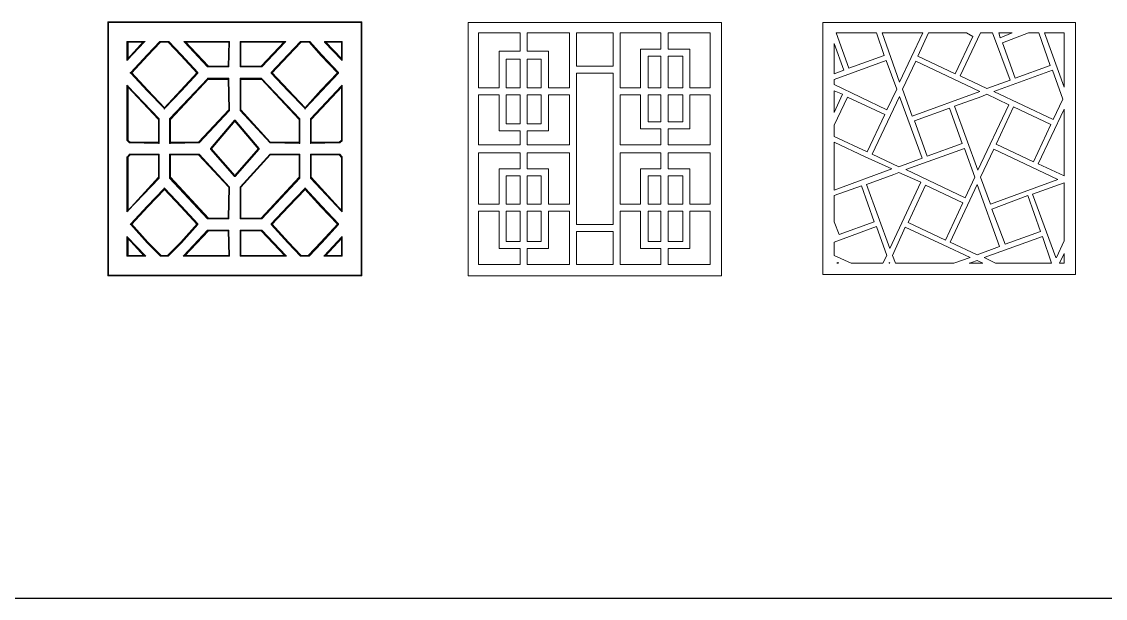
# Model space of a CAD drawing. Extents: x -66030 to 95157, y -13132 to 45879.
# Drawn here: x -57482 to -51468, y 12264 to 15462 of the extents above; entities that cross this region are included whole.
import ezdxf

# ---------------------------------------------------------------- set-up
doc = ezdxf.new("R2010")
doc.units = 0
doc.header["$LTSCALE"] = 100
doc.header["$MEASUREMENT"] = 0
doc.layers.get('0').update_dxf_attribs({"linetype": 'CONTINUOUS'})
doc.layers.add('3', color=11, linetype='CONTINUOUS')

msp = doc.modelspace()

# ---------------------------------------------------------------- linework, layer by layer
at = {"lineweight": 0}
for points in [[(-55594.2, 15457.9), (-55598.1, 15461.8), (-57004.2, 15461.8), (-57004.2, 15457.9), (-55598.1, 15457.9), (-55594.2, 15457.9), (-55594.2, 15457.9), (-55594.2, 15461.8), (-55598.1, 15461.8)], [(-57004.2, 15461.8), (-57004.2, 15457.9), (-57004.2, 14051.8), (-57000.3, 14051.8), (-57000.3, 15457.9), (-57004.2, 15461.8), (-57004.2, 15461.8), (-57004.2, 15461.8), (-57004.2, 15457.9)], [(-57004.2, 15457.9), (-55598.1, 15457.9), (-55598.1, 14051.8), (-57004.2, 14051.8), (-57004.2, 15457.9)], [(-55598.1, 14051.8), (-55594.2, 14051.8), (-55594.2, 15457.9), (-55598.1, 15457.9), (-55598.1, 14051.8), (-55598.1, 14051.8), (-55598.1, 14051.8), (-55594.2, 14051.8), (-55594.2, 14051.8)], [(-55004.4, 15457.9), (-53598.2, 15457.9), (-53598.2, 14051.8), (-55004.4, 14051.8), (-55004.4, 15457.9)], [(-51633.5, 15457.9), (-51723.4, 15457.9), (-51813.2, 15457.9), (-52082.7, 15457.9), (-52114, 15457.9), (-52133.5, 15457.9), (-52164.7, 15457.9), (-52301.4, 15457.9), (-52371.7, 15457.9), (-52418.6, 15457.9), (-52453.8, 15457.9), (-52731.1, 15457.9), (-52762.3, 15457.9), (-52797.5, 15457.9), (-52887.3, 15457.9), (-52985, 15457.9), (-53016.2, 15457.9), (-53035.8, 15457.9), (-53035.8, 15149.4), (-53035.8, 15110.3), (-53035.8, 14825.2), (-53035.8, 14754.8), (-53035.8, 14524.4), (-53035.8, 14438.5), (-53035.8, 14251), (-53035.8, 14219.7), (-53035.8, 14192.4), (-53035.8, 14161.1), (-53035.8, 14059.6), (-53020.1, 14059.6), (-52985, 14059.6), (-52817, 14059.6), (-52746.7, 14059.6), (-52731.1, 14059.6), (-52699.8, 14059.6), (-52641.3, 14059.6), (-52610, 14059.6), (-52481.1, 14059.6), (-52395.2, 14059.6), (-52387.4, 14059.6), (-52356.1, 14059.6), (-52071, 14059.6), (-52039.7, 14059.6), (-52016.3, 14059.6), (-51946, 14059.6), (-51785.9, 14059.6), (-51750.7, 14059.6), (-51742.9, 14059.6), (-51711.6, 14059.6), (-51633.5, 14059.6), (-51633.5, 14254.9), (-51633.5, 14290), (-51633.5, 14309.6), (-51633.5, 14379.9), (-51633.5, 14543.9), (-51633.5, 14575.2), (-51633.5, 14590.8), (-51633.5, 14622), (-51633.5, 14840.8), (-51633.5, 14930.6), (-51633.5, 15110.3), (-51633.5, 15180.6), (-51633.5, 15457.9)], [(-54945.8, 15094.7), (-54832.5, 15094.7), (-54832.5, 15297.8), (-54715.3, 15297.8), (-54715.3, 15399.3), (-54945.8, 15399.3), (-54945.8, 15094.7)], [(-54559.1, 15094.7), (-54441.9, 15094.7), (-54441.9, 15399.3), (-54676.3, 15399.3), (-54676.3, 15297.8), (-54559.1, 15297.8), (-54559.1, 15094.7)], [(-54402.8, 15215.8), (-54199.7, 15215.8), (-54199.7, 15399.3), (-54402.8, 15399.3), (-54402.8, 15215.8)], [(-54160.7, 15094.7), (-54047.4, 15094.7), (-54047.4, 15309.5), (-53934.1, 15309.5), (-53934.1, 15399.3), (-54160.7, 15399.3), (-54160.7, 15094.7)], [(-53774, 15094.7), (-53660.7, 15094.7), (-53660.7, 15399.3), (-53895.1, 15399.3), (-53895.1, 15309.5), (-53774, 15309.5), (-53774, 15094.7)], [(-52961.5, 15399.3), (-52891.2, 15204), (-52695.9, 15274.3), (-52738.9, 15399.3), (-52961.5, 15399.3)], [(-52707.7, 15399.3), (-52610, 15125.9), (-52481.1, 15399.3), (-52707.7, 15399.3)], [(-52449.9, 15399.3), (-52508.5, 15270.4), (-52301.4, 15172.8), (-52203.8, 15379.8), (-52238.9, 15399.3), (-52449.9, 15399.3)], [(-52160.8, 15399.3), (-52274.1, 15161.1), (-52125.7, 15090.8), (-51996.8, 15137.6), (-52094.4, 15399.3), (-52160.8, 15399.3)], [(-52059.3, 15399.3), (-52051.5, 15372), (-51985.1, 15399.3), (-52059.3, 15399.3)], [(-51969.4, 15149.4), (-51774.1, 15219.7), (-51836.6, 15399.3), (-51895.2, 15399.3), (-52039.7, 15344.6), (-51969.4, 15149.4)], [(-51805.4, 15399.3), (-51696, 15098.6), (-51696, 15399.3), (-51805.4, 15399.3)], [(-56898.8, 15352.5), (-56894.9, 15348.6), (-56801.1, 15348.6), (-56801.1, 15352.5), (-56894.9, 15352.5), (-56898.8, 15352.5), (-56894.9, 15352.5), (-56898.8, 15352.5), (-56898.8, 15352.5)], [(-56894.9, 15250.9), (-56890.9, 15250.9), (-56890.9, 15352.5), (-56898.8, 15352.5), (-56898.8, 15250.9), (-56894.9, 15250.9), (-56898.8, 15250.9), (-56898.8, 15247), (-56894.9, 15250.9)], [(-56894.9, 15250.9), (-56801.1, 15352.5), (-56894.9, 15352.5), (-56894.9, 15250.9)], [(-56801.1, 15352.5), (-56805, 15352.5), (-56894.9, 15254.8), (-56894.9, 15250.9), (-56801.1, 15348.6), (-56801.1, 15352.5), (-56801.1, 15348.6), (-56797.2, 15352.5), (-56801.1, 15352.5)], [(-56715.2, 15352.5), (-56781.6, 15278.2), (-56875.3, 15180.6), (-56875.3, 15180.6), (-56781.6, 15079), (-56691.7, 14981.4), (-56598, 15079), (-56504.3, 15180.6), (-56504.3, 15180.6), (-56598, 15278.2), (-56668.3, 15352.5), (-56715.2, 15352.5)], [(-56785.5, 15278.2), (-56781.6, 15274.3), (-56711.3, 15348.6), (-56715.2, 15352.5), (-56785.5, 15278.2), (-56785.5, 15278.2), (-56781.6, 15274.3), (-56781.6, 15274.3), (-56781.6, 15274.3)], [(-56715.2, 15352.5), (-56715.2, 15348.6), (-56668.3, 15348.6), (-56668.3, 15352.5), (-56715.2, 15352.5), (-56715.2, 15352.5), (-56715.2, 15352.5), (-56715.2, 15352.5), (-56715.2, 15352.5)], [(-56668.3, 15352.5), (-56668.3, 15348.6), (-56598, 15274.3), (-56594.1, 15278.2), (-56664.4, 15352.5), (-56668.3, 15352.5), (-56664.4, 15352.5), (-56664.4, 15352.5), (-56668.3, 15352.5)], [(-56578.5, 15348.6), (-56578.5, 15348.6), (-56332.4, 15348.6), (-56332.4, 15352.5), (-56578.5, 15352.5), (-56578.5, 15348.6), (-56578.5, 15352.5), (-56582.4, 15352.5), (-56578.5, 15348.6)], [(-56578.5, 15352.5), (-56445.7, 15211.8), (-56332.4, 15211.8), (-56332.4, 15352.5), (-56578.5, 15352.5)], [(-56445.7, 15211.8), (-56445.7, 15215.8), (-56574.6, 15352.5), (-56578.5, 15348.6), (-56449.6, 15211.8), (-56445.7, 15211.8), (-56449.6, 15211.8), (-56449.6, 15211.8), (-56445.7, 15211.8)], [(-56332.4, 15352.5), (-56332.4, 15352.5), (-56336.3, 15211.8), (-56332.4, 15211.8), (-56328.5, 15352.5), (-56332.4, 15352.5), (-56328.5, 15352.5), (-56328.5, 15352.5), (-56332.4, 15352.5)], [(-56266, 15211.8), (-56266, 15211.8), (-56266, 15352.5), (-56269.9, 15352.5), (-56269.9, 15211.8), (-56266, 15211.8), (-56269.9, 15211.8), (-56269.9, 15211.8), (-56266, 15211.8)], [(-56269.9, 15352.5), (-56266, 15348.6), (-56019.9, 15348.6), (-56019.9, 15352.5), (-56266, 15352.5), (-56269.9, 15352.5), (-56266, 15352.5), (-56269.9, 15352.5), (-56269.9, 15352.5)], [(-56266, 15352.5), (-56266, 15211.8), (-56152.7, 15211.8), (-56019.9, 15352.5), (-56266, 15352.5)], [(-56019.9, 15352.5), (-56023.8, 15352.5), (-56152.7, 15215.8), (-56148.8, 15211.8), (-56019.9, 15348.6), (-56019.9, 15352.5), (-56019.9, 15348.6), (-56016, 15352.5), (-56019.9, 15352.5)], [(-55934, 15352.5), (-56000.4, 15278.2), (-56094.1, 15180.6), (-56094.1, 15180.6), (-56000.4, 15079), (-55910.6, 14981.4), (-55816.8, 15079), (-55723.1, 15180.6), (-55723.1, 15180.6), (-55816.8, 15278.2), (-55887.1, 15352.5), (-55934, 15352.5)], [(-56004.3, 15278.2), (-56000.4, 15274.3), (-55930.1, 15348.6), (-55934, 15352.5), (-56004.3, 15278.2), (-56004.3, 15278.2), (-56000.4, 15274.3), (-56000.4, 15274.3), (-56000.4, 15274.3)], [(-55934, 15352.5), (-55934, 15348.6), (-55887.1, 15348.6), (-55887.1, 15352.5), (-55934, 15352.5), (-55934, 15352.5), (-55934, 15352.5), (-55934, 15352.5), (-55934, 15352.5)], [(-55887.1, 15352.5), (-55887.1, 15348.6), (-55820.7, 15274.3), (-55816.8, 15278.2), (-55883.2, 15352.5), (-55887.1, 15352.5), (-55883.2, 15352.5), (-55887.1, 15352.5), (-55887.1, 15352.5)], [(-55703.5, 15250.9), (-55703.5, 15254.8), (-55797.3, 15352.5), (-55801.2, 15348.6), (-55707.4, 15250.9), (-55703.5, 15250.9), (-55707.4, 15250.9), (-55703.5, 15247), (-55703.5, 15250.9)], [(-55801.2, 15348.6), (-55797.3, 15348.6), (-55703.5, 15348.6), (-55703.5, 15352.5), (-55797.3, 15352.5), (-55801.2, 15348.6), (-55797.3, 15352.5), (-55801.2, 15352.5), (-55801.2, 15348.6)], [(-55797.3, 15352.5), (-55703.5, 15250.9), (-55703.5, 15352.5), (-55797.3, 15352.5)], [(-55703.5, 15352.5), (-55707.4, 15352.5), (-55707.4, 15250.9), (-55703.5, 15250.9), (-55703.5, 15352.5), (-55703.5, 15352.5), (-55703.5, 15352.5), (-55703.5, 15352.5), (-55703.5, 15352.5)], [(-52973.3, 15172.8), (-52918.6, 15192.3), (-52973.3, 15340.7), (-52973.3, 15172.8)], [(-56879.2, 15180.6), (-56871.4, 15176.7), (-56781.6, 15274.3), (-56785.5, 15278.2), (-56875.3, 15180.6), (-56879.2, 15180.6), (-56875.3, 15180.6), (-56879.2, 15180.6), (-56879.2, 15180.6)], [(-56594.1, 15278.2), (-56598, 15274.3), (-56508.2, 15176.7), (-56504.3, 15180.6), (-56594.1, 15278.2), (-56594.1, 15278.2), (-56598, 15274.3), (-56598, 15274.3), (-56598, 15274.3)], [(-56098, 15180.6), (-56094.1, 15176.7), (-56000.4, 15274.3), (-56004.3, 15278.2), (-56098, 15180.6), (-56098, 15180.6), (-56098, 15180.6), (-56098, 15180.6), (-56098, 15180.6)], [(-55816.8, 15278.2), (-55820.7, 15274.3), (-55727, 15176.7), (-55723.1, 15180.6), (-55816.8, 15278.2), (-55816.8, 15278.2), (-55820.7, 15274.3), (-55820.7, 15274.3), (-55820.7, 15274.3)], [(-56332.4, 15211.8), (-56332.4, 15215.8), (-56445.7, 15215.8), (-56445.7, 15211.8), (-56332.4, 15211.8), (-56332.4, 15211.8), (-56332.4, 15211.8), (-56332.4, 15211.8), (-56332.4, 15211.8)], [(-56148.8, 15211.8), (-56152.7, 15215.8), (-56266, 15215.8), (-56266, 15211.8), (-56152.7, 15211.8), (-56148.8, 15211.8), (-56152.7, 15211.8), (-56152.7, 15211.8), (-56148.8, 15211.8)], [(-54793.4, 15094.7), (-54715.3, 15094.7), (-54715.3, 15254.8), (-54793.4, 15254.8), (-54793.4, 15094.7)], [(-54676.3, 15094.7), (-54598.1, 15094.7), (-54598.1, 15254.8), (-54676.3, 15254.8), (-54676.3, 15094.7)], [(-54004.4, 15094.7), (-53934.1, 15094.7), (-53934.1, 15270.4), (-54004.4, 15270.4), (-54004.4, 15094.7)], [(-53895.1, 15094.7), (-53813, 15094.7), (-53813, 15270.4), (-53895.1, 15270.4), (-53895.1, 15094.7)], [(-52680.3, 14973.6), (-52625.6, 15086.9), (-52684.2, 15247), (-52973.3, 15141.5), (-52973.3, 15114.2), (-52680.3, 14973.6)], [(-52164.7, 15075.1), (-52313.2, 15145.4), (-52520.2, 15243.1), (-52594.4, 15086.9), (-52539.7, 14938.4), (-52164.7, 15075.1)], [(-56875.3, 15176.7), (-56871.4, 15180.6), (-56871.4, 15180.6), (-56879.2, 15180.6), (-56879.2, 15180.6), (-56875.3, 15176.7), (-56879.2, 15180.6), (-56879.2, 15176.7), (-56875.3, 15176.7)], [(-56785.5, 15079), (-56781.6, 15082.9), (-56871.4, 15180.6), (-56875.3, 15176.7), (-56785.5, 15079), (-56785.5, 15079), (-56781.6, 15082.9), (-56781.6, 15082.9), (-56781.6, 15082.9)], [(-56504.3, 15180.6), (-56508.2, 15180.6), (-56598, 15082.9), (-56594.1, 15079), (-56504.3, 15176.7), (-56504.3, 15180.6), (-56504.3, 15176.7), (-56504.3, 15176.7), (-56504.3, 15180.6)], [(-56504.3, 15180.6), (-56508.2, 15180.6), (-56508.2, 15180.6), (-56504.3, 15180.6), (-56504.3, 15180.6), (-56504.3, 15180.6), (-56504.3, 15180.6), (-56504.3, 15180.6), (-56504.3, 15180.6)], [(-56098, 15176.7), (-56094.1, 15180.6), (-56094.1, 15180.6), (-56098, 15180.6), (-56098, 15180.6), (-56098, 15176.7), (-56098, 15180.6), (-56098, 15176.7), (-56098, 15176.7)], [(-56004.3, 15079), (-56000.4, 15082.9), (-56094.1, 15180.6), (-56098, 15176.7), (-56004.3, 15079), (-56004.3, 15079), (-56000.4, 15082.9), (-56000.4, 15082.9), (-56000.4, 15082.9)], [(-55723.1, 15180.6), (-55727, 15180.6), (-55820.7, 15082.9), (-55816.8, 15079), (-55723.1, 15176.7), (-55723.1, 15180.6), (-55723.1, 15176.7), (-55723.1, 15176.7), (-55723.1, 15180.6)], [(-55723.1, 15180.6), (-55727, 15180.6), (-55727, 15180.6), (-55723.1, 15180.6), (-55723.1, 15180.6), (-55723.1, 15180.6), (-55723.1, 15180.6), (-55723.1, 15180.6), (-55723.1, 15180.6)], [(-54199.7, 15176.7), (-54402.8, 15176.7), (-54402.8, 14336.9), (-54199.7, 14336.9), (-54199.7, 15176.7)], [(-51758.5, 14918.9), (-51703.8, 15032.2), (-51762.4, 15192.3), (-52086.6, 15075.1), (-51758.5, 14918.9)], [(-56898.8, 15106.4), (-56894.9, 15102.5), (-56723, 14918.9), (-56719.1, 14922.8), (-56894.9, 15106.4), (-56898.8, 15106.4), (-56894.9, 15106.4), (-56898.8, 15110.3), (-56898.8, 15106.4)], [(-56894.9, 14801.7), (-56890.9, 14805.6), (-56890.9, 15106.4), (-56898.8, 15106.4), (-56898.8, 14805.6), (-56894.9, 14801.7), (-56898.8, 14805.6), (-56898.8, 14805.6), (-56894.9, 14801.7)], [(-56894.9, 14805.6), (-56883.1, 14790), (-56723, 14790), (-56723, 14918.9), (-56894.9, 15106.4), (-56894.9, 14805.6)], [(-56445.7, 15149.4), (-56449.6, 15145.4), (-56660.5, 14922.8), (-56656.6, 14918.9), (-56445.7, 15145.4), (-56445.7, 15149.4), (-56445.7, 15149.4), (-56449.6, 15149.4), (-56449.6, 15145.4)], [(-56332.4, 15145.4), (-56332.4, 14973.6), (-56496.4, 14790), (-56656.6, 14790), (-56656.6, 14918.9), (-56445.7, 15145.4), (-56332.4, 15145.4)], [(-56332.4, 15145.4), (-56332.4, 15149.4), (-56445.7, 15149.4), (-56445.7, 15141.5), (-56332.4, 15141.5), (-56332.4, 15145.4), (-56332.4, 15145.4), (-56332.4, 15149.4), (-56332.4, 15149.4)], [(-56328.5, 14969.7), (-56328.5, 14973.6), (-56332.4, 15145.4), (-56336.3, 15145.4), (-56332.4, 14973.6), (-56328.5, 14969.7), (-56328.5, 14969.7), (-56328.5, 14973.6), (-56328.5, 14973.6)], [(-56269.9, 15145.4), (-56266, 15141.5), (-56152.7, 15141.5), (-56152.7, 15149.4), (-56266, 15149.4), (-56269.9, 15145.4), (-56266, 15149.4), (-56269.9, 15149.4), (-56269.9, 15145.4)], [(-56266, 15145.4), (-56269.9, 14973.6), (-56101.9, 14790), (-55941.8, 14790), (-55941.8, 14918.9), (-56152.7, 15145.4), (-56266, 15145.4)], [(-56269.9, 14969.7), (-56266, 14973.6), (-56266, 15145.4), (-56269.9, 15145.4), (-56269.9, 14973.6), (-56269.9, 14969.7), (-56269.9, 14973.6), (-56269.9, 14973.6), (-56269.9, 14969.7)], [(-56152.7, 15149.4), (-56152.7, 15145.4), (-55941.8, 14918.9), (-55937.9, 14922.8), (-56148.8, 15145.4), (-56152.7, 15149.4), (-56148.8, 15145.4), (-56152.7, 15149.4), (-56152.7, 15149.4)], [(-55703.5, 15106.4), (-55879.3, 14918.9), (-55879.3, 14790), (-55719.2, 14790), (-55703.5, 14805.6), (-55703.5, 15106.4)], [(-55879.3, 14918.9), (-55875.4, 14918.9), (-55703.5, 15102.5), (-55707.4, 15106.4), (-55879.3, 14922.8), (-55879.3, 14918.9), (-55879.3, 14922.8), (-55879.3, 14922.8), (-55879.3, 14918.9)], [(-55707.4, 15106.4), (-55707.4, 15106.4), (-55707.4, 14805.6), (-55703.5, 14805.6), (-55703.5, 15106.4), (-55707.4, 15106.4), (-55703.5, 15106.4), (-55703.5, 15110.3), (-55707.4, 15106.4)], [(-56687.8, 14981.4), (-56687.8, 14981.4), (-56781.6, 15082.9), (-56785.5, 15079), (-56691.7, 14981.4), (-56687.8, 14981.4), (-56691.7, 14981.4), (-56691.7, 14977.5), (-56687.8, 14981.4)], [(-56594.1, 15079), (-56598, 15082.9), (-56691.7, 14981.4), (-56687.8, 14981.4), (-56594.1, 15079), (-56594.1, 15079), (-56598, 15082.9), (-56598, 15082.9), (-56598, 15082.9)], [(-55906.6, 14981.4), (-55906.6, 14981.4), (-56000.4, 15082.9), (-56004.3, 15079), (-55910.6, 14981.4), (-55906.6, 14981.4), (-55910.6, 14981.4), (-55910.6, 14977.5), (-55906.6, 14981.4)], [(-55816.8, 15079), (-55820.7, 15082.9), (-55910.6, 14981.4), (-55906.6, 14981.4), (-55816.8, 15079), (-55816.8, 15079), (-55820.7, 15082.9), (-55820.7, 15082.9), (-55820.7, 15082.9)], [(-54832.5, 15055.6), (-54945.8, 15055.6), (-54945.8, 14778.3), (-54715.3, 14778.3), (-54715.3, 14856.4), (-54832.5, 14856.4), (-54832.5, 15055.6)], [(-54715.3, 15055.6), (-54793.4, 15055.6), (-54793.4, 14895.5), (-54715.3, 14895.5), (-54715.3, 15055.6)], [(-54441.9, 15055.6), (-54559.1, 15055.6), (-54559.1, 14856.4), (-54676.3, 14856.4), (-54676.3, 14778.3), (-54441.9, 14778.3), (-54441.9, 15055.6)], [(-54598.1, 15055.6), (-54676.3, 15055.6), (-54676.3, 14895.5), (-54598.1, 14895.5), (-54598.1, 15055.6)], [(-54047.4, 15055.6), (-54160.7, 15055.6), (-54160.7, 14778.3), (-53934.1, 14778.3), (-53934.1, 14868.1), (-54047.4, 14868.1), (-54047.4, 15055.6)], [(-53934.1, 15055.6), (-54004.4, 15055.6), (-54004.4, 14907.2), (-53934.1, 14907.2), (-53934.1, 15055.6)], [(-53660.7, 15055.6), (-53774, 15055.6), (-53774, 14868.1), (-53895.1, 14868.1), (-53895.1, 14778.3), (-53660.7, 14778.3), (-53660.7, 15055.6)], [(-53813, 15055.6), (-53895.1, 15055.6), (-53895.1, 14907.2), (-53813, 14907.2), (-53813, 15055.6)], [(-52973.3, 14958), (-52926.4, 15059.5), (-52973.3, 15079), (-52973.3, 14958)], [(-52692, 14946.2), (-52899.1, 15043.9), (-52973.3, 14887.7), (-52973.3, 14825.2), (-52789.7, 14739.2), (-52692, 14946.2)], [(-52610, 15047.8), (-52485, 14704.1), (-52613.9, 14657.2), (-52762.3, 14727.5), (-52610, 15047.8)], [(-52305.3, 14993.1), (-52153, 15047.8), (-52125.7, 15059.5), (-52004.6, 15000.9), (-52176.4, 14637.7), (-52305.3, 14993.1)], [(-56496.4, 14790), (-56496.4, 14790), (-56328.5, 14969.7), (-56332.4, 14973.6), (-56500.4, 14793.9), (-56496.4, 14790), (-56496.4, 14790), (-56496.4, 14790), (-56496.4, 14790)], [(-56101.9, 14790), (-56101.9, 14793.9), (-56266, 14973.6), (-56269.9, 14969.7), (-56101.9, 14790), (-56101.9, 14790), (-56101.9, 14790), (-56101.9, 14790), (-56101.9, 14790)], [(-52457.7, 14715.8), (-52262.4, 14786.1), (-52332.7, 14981.4), (-52528, 14911.1), (-52457.7, 14715.8)], [(-51770.2, 14891.6), (-51977.2, 14989.2), (-52074.9, 14782.2), (-51867.9, 14684.5), (-51770.2, 14891.6)], [(-51696, 14977.5), (-51840.5, 14672.8), (-51696, 14606.4), (-51696, 14977.5)], [(-56719.1, 14922.8), (-56723, 14918.9), (-56723, 14790), (-56719.1, 14790), (-56719.1, 14918.9), (-56719.1, 14922.8), (-56719.1, 14918.9), (-56719.1, 14922.8), (-56719.1, 14922.8)], [(-56660.5, 14922.8), (-56660.5, 14918.9), (-56660.5, 14790), (-56656.6, 14790), (-56656.6, 14918.9), (-56660.5, 14922.8), (-56660.5, 14922.8), (-56660.5, 14922.8), (-56660.5, 14918.9)], [(-56434, 14754.8), (-56430, 14754.8), (-56297.2, 14911.1), (-56301.1, 14915), (-56434, 14758.8), (-56434, 14754.8), (-56434, 14758.8), (-56434, 14758.8), (-56434, 14754.8)], [(-56301.1, 14915), (-56301.1, 14911.1), (-56168.3, 14754.8), (-56164.4, 14758.8), (-56297.2, 14915), (-56301.1, 14915), (-56297.2, 14915), (-56301.1, 14915), (-56301.1, 14915)], [(-55937.9, 14922.8), (-55941.8, 14918.9), (-55941.8, 14790), (-55937.9, 14790), (-55937.9, 14918.9), (-55937.9, 14922.8), (-55937.9, 14918.9), (-55937.9, 14922.8), (-55937.9, 14922.8)], [(-55879.3, 14786.1), (-55875.4, 14790), (-55875.4, 14918.9), (-55879.3, 14918.9), (-55879.3, 14790), (-55879.3, 14786.1), (-55879.3, 14790), (-55879.3, 14786.1), (-55879.3, 14786.1)], [(-56434, 14758.8), (-56301.1, 14606.4), (-56168.3, 14758.8), (-56301.1, 14911.1), (-56434, 14758.8)], [(-56883.1, 14790), (-56879.2, 14793.9), (-56894.9, 14805.6), (-56894.9, 14801.7), (-56883.1, 14790), (-56883.1, 14790), (-56883.1, 14790), (-56883.1, 14790), (-56883.1, 14790)], [(-56719.1, 14790), (-56723, 14793.9), (-56883.1, 14793.9), (-56883.1, 14790), (-56723, 14786.1), (-56719.1, 14790), (-56723, 14786.1), (-56719.1, 14786.1), (-56719.1, 14790)], [(-56660.5, 14790), (-56656.6, 14786.1), (-56496.4, 14790), (-56496.4, 14793.9), (-56660.5, 14793.9), (-56660.5, 14790), (-56660.5, 14790), (-56660.5, 14786.1), (-56656.6, 14786.1)], [(-55937.9, 14790), (-55941.8, 14793.9), (-56101.9, 14793.9), (-56101.9, 14790), (-55941.8, 14786.1), (-55937.9, 14790), (-55941.8, 14786.1), (-55937.9, 14786.1), (-55937.9, 14790)], [(-55715.3, 14790), (-55719.2, 14793.9), (-55879.3, 14793.9), (-55879.3, 14786.1), (-55719.2, 14790), (-55715.3, 14790), (-55719.2, 14790), (-55715.3, 14790), (-55715.3, 14790)], [(-55703.5, 14805.6), (-55707.4, 14805.6), (-55719.2, 14793.9), (-55715.3, 14790), (-55703.5, 14801.7), (-55703.5, 14805.6), (-55703.5, 14801.7), (-55703.5, 14805.6), (-55703.5, 14805.6)], [(-52973.3, 14528.3), (-52653, 14645.5), (-52801.4, 14711.9), (-52973.3, 14793.9), (-52973.3, 14528.3)], [(-56297.2, 14602.5), (-56297.2, 14606.4), (-56430, 14758.8), (-56434, 14754.8), (-56301.1, 14602.5), (-56297.2, 14602.5), (-56301.1, 14602.5), (-56301.1, 14602.5), (-56297.2, 14602.5)], [(-56164.4, 14758.8), (-56168.3, 14758.8), (-56301.1, 14606.4), (-56297.2, 14602.5), (-56164.4, 14754.8), (-56164.4, 14758.8), (-56164.4, 14754.8), (-56164.4, 14758.8), (-56164.4, 14758.8)], [(-54945.8, 14450.2), (-54832.5, 14450.2), (-54832.5, 14645.5), (-54715.3, 14645.5), (-54715.3, 14735.3), (-54945.8, 14735.3), (-54945.8, 14450.2)], [(-54559.1, 14450.2), (-54441.9, 14450.2), (-54441.9, 14735.3), (-54676.3, 14735.3), (-54676.3, 14645.5), (-54559.1, 14645.5), (-54559.1, 14450.2)], [(-54160.7, 14450.2), (-54047.4, 14450.2), (-54047.4, 14645.5), (-53934.1, 14645.5), (-53934.1, 14735.3), (-54160.7, 14735.3), (-54160.7, 14450.2)], [(-53774, 14450.2), (-53660.7, 14450.2), (-53660.7, 14735.3), (-53895.1, 14735.3), (-53895.1, 14645.5), (-53774, 14645.5), (-53774, 14450.2)], [(-52246.8, 14485.3), (-52192.1, 14598.6), (-52250.7, 14758.8), (-52574.9, 14641.6), (-52246.8, 14485.3)], [(-51731.2, 14586.9), (-51879.6, 14657.2), (-52086.6, 14754.8), (-52160.8, 14598.6), (-52106.1, 14450.2), (-51731.2, 14586.9)], [(-56898.8, 14711.9), (-56894.9, 14708), (-56879.2, 14723.6), (-56883.1, 14727.5), (-56894.9, 14711.9), (-56898.8, 14711.9), (-56894.9, 14711.9), (-56898.8, 14711.9), (-56898.8, 14711.9)], [(-56894.9, 14411.1), (-56890.9, 14411.1), (-56890.9, 14711.9), (-56898.8, 14711.9), (-56898.8, 14411.1), (-56894.9, 14411.1), (-56898.8, 14411.1), (-56898.8, 14407.2), (-56894.9, 14411.1)], [(-56894.9, 14411.1), (-56723, 14594.7), (-56723, 14727.5), (-56883.1, 14723.6), (-56894.9, 14711.9), (-56894.9, 14411.1)], [(-56883.1, 14727.5), (-56883.1, 14723.6), (-56723, 14723.6), (-56723, 14727.5), (-56883.1, 14727.5), (-56883.1, 14727.5), (-56883.1, 14727.5), (-56883.1, 14727.5), (-56883.1, 14727.5)], [(-56723, 14727.5), (-56723, 14727.5), (-56723, 14594.7), (-56719.1, 14594.7), (-56719.1, 14727.5), (-56723, 14727.5), (-56719.1, 14727.5), (-56719.1, 14727.5), (-56723, 14727.5)], [(-56660.5, 14727.5), (-56660.5, 14723.6), (-56496.4, 14723.6), (-56496.4, 14727.5), (-56656.6, 14727.5), (-56660.5, 14727.5), (-56656.6, 14727.5), (-56660.5, 14727.5), (-56660.5, 14727.5)], [(-56660.5, 14594.7), (-56656.6, 14594.7), (-56656.6, 14727.5), (-56660.5, 14727.5), (-56660.5, 14594.7), (-56660.5, 14594.7), (-56660.5, 14594.7), (-56660.5, 14594.7), (-56660.5, 14594.7)], [(-56332.4, 14372.1), (-56332.4, 14543.9), (-56496.4, 14723.6), (-56656.6, 14727.5), (-56656.6, 14594.7), (-56445.7, 14372.1), (-56332.4, 14372.1)], [(-56496.4, 14727.5), (-56500.4, 14723.6), (-56332.4, 14543.9), (-56328.5, 14543.9), (-56496.4, 14727.5), (-56496.4, 14727.5), (-56496.4, 14727.5), (-56496.4, 14727.5), (-56496.4, 14727.5)], [(-56266, 14372.1), (-56269.9, 14543.9), (-56101.9, 14723.6), (-55941.8, 14727.5), (-55941.8, 14594.7), (-56152.7, 14372.1), (-56266, 14372.1)], [(-56101.9, 14727.5), (-56101.9, 14727.5), (-56269.9, 14543.9), (-56266, 14543.9), (-56101.9, 14723.6), (-56101.9, 14727.5), (-56101.9, 14727.5), (-56101.9, 14727.5), (-56101.9, 14727.5)], [(-55937.9, 14727.5), (-55941.8, 14727.5), (-56101.9, 14727.5), (-56101.9, 14723.6), (-55941.8, 14723.6), (-55937.9, 14727.5), (-55937.9, 14727.5), (-55937.9, 14727.5), (-55941.8, 14727.5)], [(-55937.9, 14594.7), (-55937.9, 14594.7), (-55937.9, 14727.5), (-55941.8, 14727.5), (-55941.8, 14594.7), (-55937.9, 14594.7), (-55937.9, 14594.7), (-55937.9, 14594.7), (-55937.9, 14594.7)], [(-55703.5, 14711.9), (-55719.2, 14723.6), (-55879.3, 14727.5), (-55879.3, 14594.7), (-55703.5, 14411.1), (-55703.5, 14711.9)], [(-55879.3, 14727.5), (-55879.3, 14723.6), (-55719.2, 14723.6), (-55719.2, 14727.5), (-55879.3, 14727.5), (-55879.3, 14727.5), (-55879.3, 14727.5), (-55879.3, 14727.5), (-55879.3, 14727.5)], [(-55879.3, 14594.7), (-55875.4, 14594.7), (-55875.4, 14727.5), (-55879.3, 14727.5), (-55879.3, 14594.7), (-55879.3, 14594.7), (-55879.3, 14594.7), (-55879.3, 14594.7), (-55879.3, 14594.7)], [(-55719.2, 14727.5), (-55719.2, 14723.6), (-55707.4, 14708), (-55703.5, 14711.9), (-55715.3, 14727.5), (-55719.2, 14727.5), (-55715.3, 14727.5), (-55715.3, 14727.5), (-55719.2, 14727.5)], [(-55703.5, 14711.9), (-55707.4, 14711.9), (-55707.4, 14411.1), (-55703.5, 14411.1), (-55703.5, 14711.9), (-55703.5, 14711.9), (-55703.5, 14711.9), (-55703.5, 14711.9), (-55703.5, 14711.9)], [(-52793.6, 14559.5), (-52641.3, 14614.2), (-52613.9, 14626), (-52492.8, 14571.3), (-52664.7, 14204.1), (-52793.6, 14559.5)], [(-56719.1, 14594.7), (-56723, 14598.6), (-56894.9, 14411.1), (-56894.9, 14411.1), (-56719.1, 14594.7), (-56719.1, 14594.7), (-56719.1, 14594.7), (-56719.1, 14594.7), (-56719.1, 14594.7)], [(-56445.7, 14368.2), (-56445.7, 14372.1), (-56656.6, 14598.6), (-56660.5, 14594.7), (-56449.6, 14368.2), (-56445.7, 14368.2), (-56449.6, 14368.2), (-56449.6, 14368.2), (-56445.7, 14368.2)], [(-56152.7, 14368.2), (-56148.8, 14368.2), (-55937.9, 14594.7), (-55941.8, 14598.6), (-56152.7, 14372.1), (-56152.7, 14368.2), (-56152.7, 14368.2), (-56152.7, 14368.2), (-56148.8, 14368.2)], [(-55703.5, 14411.1), (-55703.5, 14411.1), (-55875.4, 14598.6), (-55879.3, 14594.7), (-55707.4, 14411.1), (-55703.5, 14411.1), (-55707.4, 14411.1), (-55703.5, 14407.2), (-55703.5, 14411.1)], [(-54793.4, 14450.2), (-54715.3, 14450.2), (-54715.3, 14606.4), (-54793.4, 14606.4), (-54793.4, 14450.2)], [(-54676.3, 14450.2), (-54598.1, 14450.2), (-54598.1, 14606.4), (-54676.3, 14606.4), (-54676.3, 14450.2)], [(-54004.4, 14450.2), (-53934.1, 14450.2), (-53934.1, 14606.4), (-54004.4, 14606.4), (-54004.4, 14450.2)], [(-53895.1, 14450.2), (-53813, 14450.2), (-53813, 14606.4), (-53895.1, 14606.4), (-53895.1, 14450.2)], [(-52258.5, 14458), (-52465.5, 14555.6), (-52563.1, 14348.6), (-52356.1, 14251), (-52258.5, 14458)], [(-52180.4, 14559.5), (-52055.4, 14215.8), (-52180.4, 14169), (-52328.8, 14239.3), (-52180.4, 14559.5)], [(-51696, 14567.4), (-51723.4, 14559.5), (-51871.8, 14504.9), (-51742.9, 14153.3), (-51739, 14153.3), (-51696, 14247.1), (-51696, 14567.4)], [(-56668.3, 14161.1), (-56598, 14239.3), (-56504.3, 14336.9), (-56504.3, 14336.9), (-56598, 14434.6), (-56691.7, 14536.1), (-56781.6, 14434.6), (-56875.3, 14336.9), (-56875.3, 14336.9), (-56781.6, 14239.3), (-56711.3, 14161.1), (-56668.3, 14161.1)], [(-56785.5, 14438.5), (-56781.6, 14434.6), (-56687.8, 14532.2), (-56691.7, 14536.1), (-56785.5, 14438.5), (-56785.5, 14438.5), (-56781.6, 14434.6), (-56781.6, 14434.6), (-56781.6, 14434.6)], [(-56691.7, 14536.1), (-56691.7, 14532.2), (-56598, 14434.6), (-56594.1, 14438.5), (-56687.8, 14536.1), (-56691.7, 14536.1), (-56687.8, 14536.1), (-56691.7, 14540), (-56691.7, 14536.1)], [(-56328.5, 14543.9), (-56332.4, 14543.9), (-56336.3, 14372.1), (-56332.4, 14372.1), (-56328.5, 14543.9), (-56328.5, 14543.9), (-56328.5, 14543.9), (-56328.5, 14543.9), (-56328.5, 14543.9)], [(-56269.9, 14543.9), (-56269.9, 14543.9), (-56269.9, 14372.1), (-56266, 14372.1), (-56266, 14543.9), (-56269.9, 14543.9), (-56269.9, 14543.9), (-56269.9, 14543.9), (-56269.9, 14543.9)], [(-55887.1, 14161.1), (-55816.8, 14239.3), (-55723.1, 14336.9), (-55723.1, 14336.9), (-55816.8, 14434.6), (-55910.6, 14536.1), (-56000.4, 14434.6), (-56094.1, 14336.9), (-56094.1, 14336.9), (-56000.4, 14239.3), (-55930.1, 14161.1), (-55887.1, 14161.1)], [(-56004.3, 14438.5), (-56000.4, 14434.6), (-55906.6, 14532.2), (-55910.6, 14536.1), (-56004.3, 14438.5), (-56004.3, 14438.5), (-56000.4, 14434.6), (-56000.4, 14434.6), (-56000.4, 14434.6)], [(-55910.6, 14536.1), (-55910.6, 14532.2), (-55820.7, 14434.6), (-55816.8, 14438.5), (-55906.6, 14536.1), (-55910.6, 14536.1), (-55906.6, 14536.1), (-55910.6, 14540), (-55910.6, 14536.1)], [(-52945.9, 14282.2), (-52750.6, 14352.5), (-52820.9, 14551.7), (-52973.3, 14497.1), (-52973.3, 14352.5), (-52945.9, 14282.2)], [(-52024.1, 14227.5), (-51828.8, 14297.8), (-51899.1, 14497.1), (-52098.3, 14422.8), (-52024.1, 14227.5)], [(-56879.2, 14336.9), (-56871.4, 14336.9), (-56781.6, 14434.6), (-56785.5, 14438.5), (-56875.3, 14340.8), (-56879.2, 14336.9), (-56875.3, 14340.8), (-56879.2, 14336.9), (-56879.2, 14336.9)], [(-56594.1, 14438.5), (-56598, 14434.6), (-56508.2, 14336.9), (-56504.3, 14340.8), (-56594.1, 14438.5), (-56594.1, 14438.5), (-56598, 14434.6), (-56598, 14434.6), (-56598, 14434.6)], [(-56098, 14336.9), (-56094.1, 14336.9), (-56000.4, 14434.6), (-56004.3, 14438.5), (-56098, 14340.8), (-56098, 14336.9), (-56098, 14340.8), (-56098, 14336.9), (-56098, 14336.9)], [(-55816.8, 14438.5), (-55820.7, 14434.6), (-55727, 14336.9), (-55723.1, 14340.8), (-55816.8, 14438.5), (-55816.8, 14438.5), (-55820.7, 14434.6), (-55820.7, 14434.6), (-55820.7, 14434.6)], [(-56332.4, 14372.1), (-56332.4, 14372.1), (-56445.7, 14372.1), (-56445.7, 14368.2), (-56332.4, 14368.2), (-56332.4, 14372.1), (-56332.4, 14368.2), (-56332.4, 14368.2), (-56332.4, 14372.1)], [(-56269.9, 14372.1), (-56266, 14368.2), (-56152.7, 14368.2), (-56152.7, 14372.1), (-56266, 14372.1), (-56269.9, 14372.1), (-56269.9, 14372.1), (-56269.9, 14368.2), (-56266, 14368.2)], [(-54832.5, 14411.1), (-54945.8, 14411.1), (-54945.8, 14114.3), (-54715.3, 14114.3), (-54715.3, 14204.1), (-54832.5, 14204.1), (-54832.5, 14411.1)], [(-54715.3, 14411.1), (-54793.4, 14411.1), (-54793.4, 14243.2), (-54715.3, 14243.2), (-54715.3, 14411.1)], [(-54441.9, 14411.1), (-54559.1, 14411.1), (-54559.1, 14204.1), (-54676.3, 14204.1), (-54676.3, 14114.3), (-54441.9, 14114.3), (-54441.9, 14411.1)], [(-54598.1, 14411.1), (-54676.3, 14411.1), (-54676.3, 14243.2), (-54598.1, 14243.2), (-54598.1, 14411.1)], [(-54047.4, 14411.1), (-54160.7, 14411.1), (-54160.7, 14114.3), (-53934.1, 14114.3), (-53934.1, 14204.1), (-54047.4, 14204.1), (-54047.4, 14411.1)], [(-53934.1, 14411.1), (-54004.4, 14411.1), (-54004.4, 14243.2), (-53934.1, 14243.2), (-53934.1, 14411.1)], [(-53660.7, 14411.1), (-53774, 14411.1), (-53774, 14204.1), (-53895.1, 14204.1), (-53895.1, 14114.3), (-53660.7, 14114.3), (-53660.7, 14411.1)], [(-53813, 14411.1), (-53895.1, 14411.1), (-53895.1, 14243.2), (-53813, 14243.2), (-53813, 14411.1)], [(-56875.3, 14336.9), (-56871.4, 14336.9), (-56871.4, 14336.9), (-56879.2, 14336.9), (-56879.2, 14336.9), (-56875.3, 14336.9), (-56879.2, 14336.9), (-56879.2, 14336.9), (-56875.3, 14336.9)], [(-56785.5, 14235.4), (-56781.6, 14239.3), (-56871.4, 14340.8), (-56875.3, 14336.9), (-56785.5, 14235.4), (-56785.5, 14235.4), (-56781.6, 14239.3), (-56781.6, 14239.3), (-56781.6, 14239.3)], [(-56504.3, 14336.9), (-56508.2, 14340.8), (-56598, 14239.3), (-56594.1, 14235.4), (-56504.3, 14336.9), (-56504.3, 14336.9), (-56504.3, 14336.9), (-56504.3, 14336.9), (-56504.3, 14336.9)], [(-56504.3, 14340.8), (-56508.2, 14336.9), (-56508.2, 14336.9), (-56504.3, 14336.9), (-56504.3, 14336.9), (-56504.3, 14340.8), (-56504.3, 14336.9), (-56504.3, 14336.9), (-56504.3, 14340.8)], [(-56004.3, 14235.4), (-56000.4, 14239.3), (-56094.1, 14340.8), (-56098, 14336.9), (-56004.3, 14235.4), (-56004.3, 14235.4), (-56000.4, 14239.3), (-56000.4, 14239.3), (-56000.4, 14239.3)], [(-56098, 14336.9), (-56094.1, 14336.9), (-56094.1, 14336.9), (-56098, 14336.9), (-56098, 14336.9), (-56098, 14336.9), (-56098, 14336.9), (-56098, 14336.9), (-56098, 14336.9)], [(-55723.1, 14336.9), (-55727, 14340.8), (-55820.7, 14239.3), (-55816.8, 14235.4), (-55723.1, 14336.9), (-55723.1, 14336.9), (-55723.1, 14336.9), (-55723.1, 14336.9), (-55723.1, 14336.9)], [(-55723.1, 14340.8), (-55727, 14336.9), (-55727, 14336.9), (-55723.1, 14336.9), (-55723.1, 14336.9), (-55723.1, 14340.8), (-55723.1, 14336.9), (-55723.1, 14336.9), (-55723.1, 14340.8)], [(-52703.8, 14122.1), (-52680.3, 14165), (-52738.9, 14325.2), (-52973.3, 14239.3), (-52973.3, 14165), (-52879.5, 14122.1), (-52703.8, 14122.1)], [(-52309.3, 14122.1), (-52219.4, 14153.3), (-52367.8, 14223.6), (-52578.8, 14321.3), (-52649.1, 14165), (-52633.4, 14122.1), (-52309.3, 14122.1)], [(-56898.8, 14262.7), (-56894.9, 14262.7), (-56801.1, 14161.1), (-56797.2, 14165), (-56894.9, 14266.6), (-56898.8, 14262.7), (-56894.9, 14266.6), (-56898.8, 14270.5), (-56898.8, 14262.7)], [(-56894.9, 14161.1), (-56890.9, 14161.1), (-56890.9, 14262.7), (-56898.8, 14262.7), (-56898.8, 14161.1), (-56894.9, 14161.1), (-56898.8, 14161.1), (-56898.8, 14161.1), (-56894.9, 14161.1)], [(-56801.1, 14161.1), (-56894.9, 14262.7), (-56894.9, 14161.1), (-56801.1, 14161.1)], [(-56582.4, 14161.1), (-56578.5, 14161.1), (-56445.7, 14301.8), (-56449.6, 14305.7), (-56582.4, 14165), (-56582.4, 14161.1), (-56582.4, 14165), (-56586.3, 14161.1), (-56582.4, 14161.1)], [(-56332.4, 14161.1), (-56332.4, 14305.7), (-56445.7, 14305.7), (-56582.4, 14161.1), (-56332.4, 14161.1)], [(-56449.6, 14305.7), (-56445.7, 14301.8), (-56332.4, 14301.8), (-56332.4, 14305.7), (-56445.7, 14305.7), (-56449.6, 14305.7), (-56445.7, 14305.7), (-56449.6, 14305.7), (-56449.6, 14305.7)], [(-56332.4, 14305.7), (-56336.3, 14305.7), (-56332.4, 14161.1), (-56328.5, 14161.1), (-56332.4, 14305.7), (-56332.4, 14305.7), (-56332.4, 14305.7), (-56332.4, 14305.7), (-56332.4, 14305.7)], [(-56269.9, 14305.7), (-56266, 14301.8), (-56152.7, 14301.8), (-56152.7, 14305.7), (-56266, 14305.7), (-56269.9, 14305.7), (-56266, 14305.7), (-56269.9, 14305.7), (-56269.9, 14305.7)], [(-56266, 14161.1), (-56266, 14161.1), (-56266, 14305.7), (-56269.9, 14305.7), (-56269.9, 14161.1), (-56266, 14161.1), (-56269.9, 14161.1), (-56269.9, 14161.1), (-56266, 14161.1)], [(-56019.9, 14161.1), (-56152.7, 14305.7), (-56266, 14305.7), (-56266, 14161.1), (-56019.9, 14161.1)], [(-56152.7, 14305.7), (-56152.7, 14301.8), (-56019.9, 14161.1), (-56016, 14165), (-56148.8, 14305.7), (-56152.7, 14305.7), (-56148.8, 14305.7), (-56152.7, 14305.7), (-56152.7, 14305.7)], [(-55801.2, 14161.1), (-55797.3, 14161.1), (-55703.5, 14262.7), (-55707.4, 14266.6), (-55801.2, 14165), (-55801.2, 14161.1), (-55801.2, 14165), (-55805.1, 14161.1), (-55801.2, 14161.1)], [(-55703.5, 14262.7), (-55801.2, 14161.1), (-55703.5, 14161.1), (-55703.5, 14262.7)], [(-55707.4, 14266.6), (-55707.4, 14262.7), (-55707.4, 14161.1), (-55703.5, 14161.1), (-55703.5, 14262.7), (-55707.4, 14266.6), (-55703.5, 14262.7), (-55703.5, 14270.5), (-55707.4, 14266.6)], [(-54199.7, 14297.8), (-54402.8, 14297.8), (-54402.8, 14114.3), (-54199.7, 14114.3), (-54199.7, 14297.8)], [(-51766.3, 14122.1), (-51817.1, 14270.5), (-52141.3, 14153.3), (-52078.8, 14122.1), (-51766.3, 14122.1)], [(-56711.3, 14161.1), (-56707.4, 14165), (-56781.6, 14239.3), (-56785.5, 14235.4), (-56711.3, 14161.1), (-56711.3, 14161.1), (-56711.3, 14161.1), (-56711.3, 14161.1), (-56711.3, 14161.1)], [(-56594.1, 14235.4), (-56598, 14239.3), (-56672.2, 14165), (-56668.3, 14161.1), (-56594.1, 14235.4), (-56594.1, 14235.4), (-56598, 14239.3), (-56598, 14239.3), (-56598, 14239.3)], [(-55930.1, 14161.1), (-55930.1, 14165), (-56000.4, 14239.3), (-56004.3, 14235.4), (-55934, 14161.1), (-55930.1, 14161.1), (-55934, 14161.1), (-55930.1, 14161.1), (-55930.1, 14161.1)], [(-55816.8, 14235.4), (-55820.7, 14239.3), (-55891, 14165), (-55887.1, 14161.1), (-55816.8, 14235.4), (-55816.8, 14235.4), (-55820.7, 14239.3), (-55820.7, 14239.3), (-55820.7, 14239.3)], [(-56797.2, 14165), (-56801.1, 14165), (-56894.9, 14165), (-56894.9, 14161.1), (-56801.1, 14161.1), (-56797.2, 14165), (-56801.1, 14161.1), (-56793.3, 14161.1), (-56797.2, 14165)], [(-56668.3, 14161.1), (-56668.3, 14165), (-56711.3, 14165), (-56711.3, 14161.1), (-56668.3, 14161.1), (-56668.3, 14161.1), (-56668.3, 14161.1), (-56668.3, 14161.1), (-56668.3, 14161.1)], [(-56328.5, 14161.1), (-56332.4, 14165), (-56582.4, 14165), (-56582.4, 14161.1), (-56332.4, 14161.1), (-56328.5, 14161.1), (-56332.4, 14161.1), (-56328.5, 14161.1), (-56328.5, 14161.1)], [(-56016, 14165), (-56019.9, 14165), (-56266, 14165), (-56266, 14161.1), (-56019.9, 14161.1), (-56016, 14165), (-56019.9, 14161.1), (-56012.1, 14161.1), (-56016, 14165)], [(-55887.1, 14161.1), (-55887.1, 14165), (-55930.1, 14165), (-55930.1, 14161.1), (-55887.1, 14161.1), (-55887.1, 14161.1), (-55887.1, 14161.1), (-55887.1, 14161.1), (-55887.1, 14161.1)], [(-55703.5, 14161.1), (-55703.5, 14165), (-55801.2, 14165), (-55801.2, 14161.1), (-55703.5, 14161.1), (-55703.5, 14161.1), (-55703.5, 14161.1), (-55703.5, 14161.1), (-55703.5, 14161.1)], [(-52149.1, 14122.1), (-52180.4, 14137.7), (-52211.6, 14126), (-52223.3, 14122.1), (-52149.1, 14122.1)], [(-51696, 14176.8), (-51723.4, 14122.1), (-51696, 14122.1), (-51696, 14176.8)], [(-52949.8, 14122.1), (-52953.7, 14126), (-52957.6, 14122.1), (-52949.8, 14122.1)], [(-52664.7, 14122.1), (-52668.6, 14126), (-52668.6, 14122.1), (-52664.7, 14122.1)], [(-57004.2, 14051.8), (-57004.2, 14051.8), (-55598.1, 14051.8), (-55598.1, 14055.7), (-57004.2, 14055.7), (-57004.2, 14051.8), (-57004.2, 14051.8), (-57004.2, 14051.8), (-57004.2, 14051.8)]]:
    msp.add_lwpolyline(points, close=True, dxfattribs=at)
at = {"layer": '3', "color": 2}
msp.add_line((-66030.3, 12263.7), (95136.1, 12263.7), dxfattribs=at)

doc.saveas('drawing.dxf')
